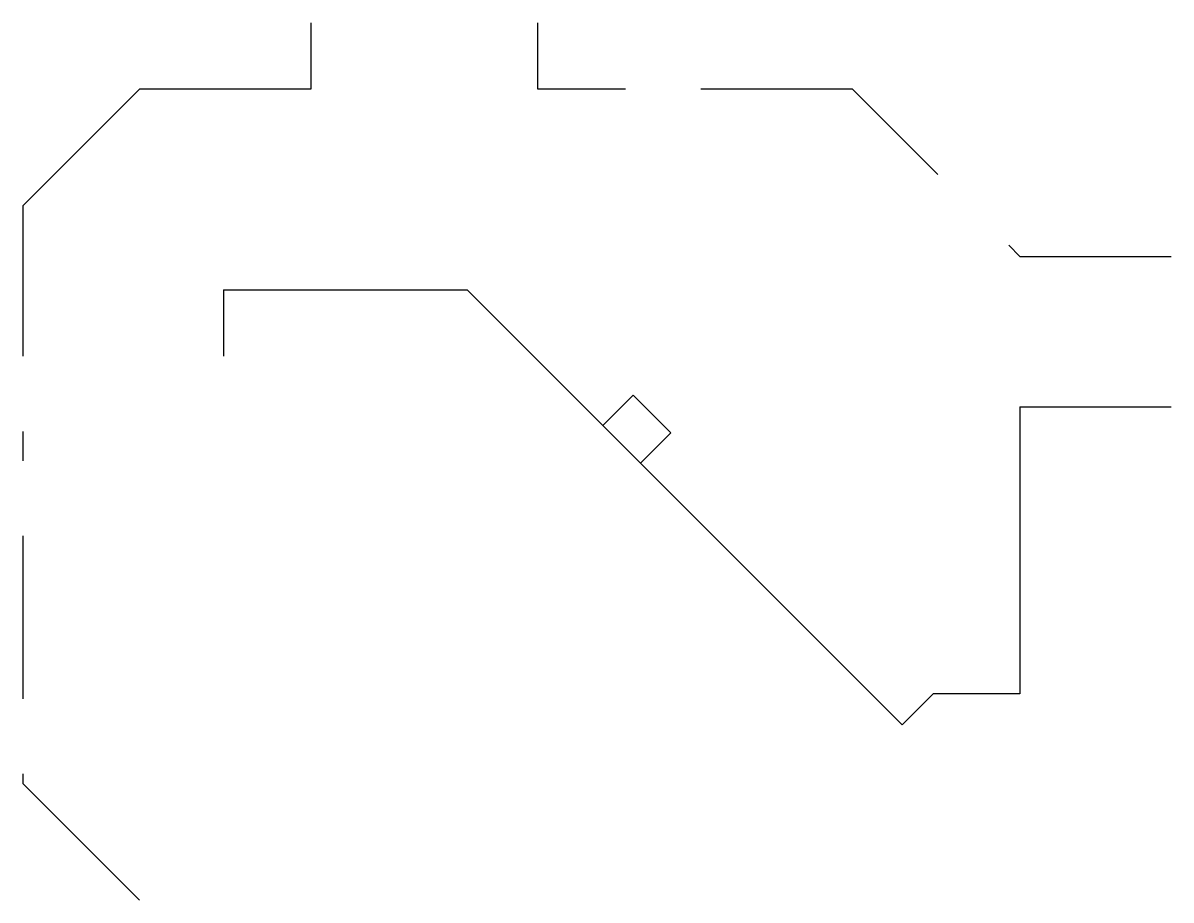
# Model space of a CAD drawing. Header units: inches. Extents: x -1132 to 7533, y -2240 to 4304.
# Drawn here: x -1132 to -582, y 2149 to 2569 of the extents above; entities that cross this region are included whole.
import ezdxf

# ---------------------------------------------------------------- set-up
doc = ezdxf.new("R2010")
doc.units = ezdxf.units.IN
doc.header["$LTSCALE"] = 96
doc.header["$MEASUREMENT"] = 0
doc.layers.get('DEFPOINTS').update_dxf_attribs({"color": 31, "linetype": 'CONTINUOUS'})

msp = doc.modelspace()

# ---------------------------------------------------------------- linework, layer by layer
at = {"layer": 'DEFPOINTS'}
for p, q in [((-994.28, 2568.92), (-994.28, 2537.17)), ((-885.78, 2568.92), (-885.78, 2537.42)), ((-1076.28, 2537.17), (-1132.14, 2481.31)), ((-994.28, 2537.17), (-1076.28, 2537.17)), ((-885.78, 2537.42), (-843.53, 2537.42)), ((-807.53, 2537.42), (-735.03, 2537.42)), ((-735.03, 2537.42), (-694.02, 2496.41)), ((-1132.14, 2481.31), (-1132.14, 2409.31)), ((-660.08, 2462.47), (-654.77, 2457.16)), ((-654.77, 2457.16), (-582.36, 2457.16)), ((-1036.14, 2441.17), (-919.5, 2441.17)), ((-1036.14, 2441.17), (-1036.14, 2409.31)), ((-919.5, 2441.17), (-711.13, 2232.8)), ((-840, 2390.67), (-854.5, 2376.17)), ((-840, 2390.67), (-821.97, 2372.63)), ((-654.77, 2385.16), (-654.77, 2247.66)), ((-654.77, 2385.16), (-582.36, 2385.16)), ((-1132.14, 2373.31), (-1132.14, 2359.31)), ((-821.97, 2372.63), (-836.47, 2358.14)), ((-1132.14, 2323.31), (-1132.14, 2245.31)), ((-696.27, 2247.66), (-711.13, 2232.8)), ((-654.77, 2247.66), (-696.27, 2247.66)), ((-1132.14, 2209.31), (-1132.14, 2204.81)), ((-1076.28, 2148.95), (-1132.14, 2204.81))]:
    msp.add_line(p, q, dxfattribs=at)

doc.saveas('drawing.dxf')
